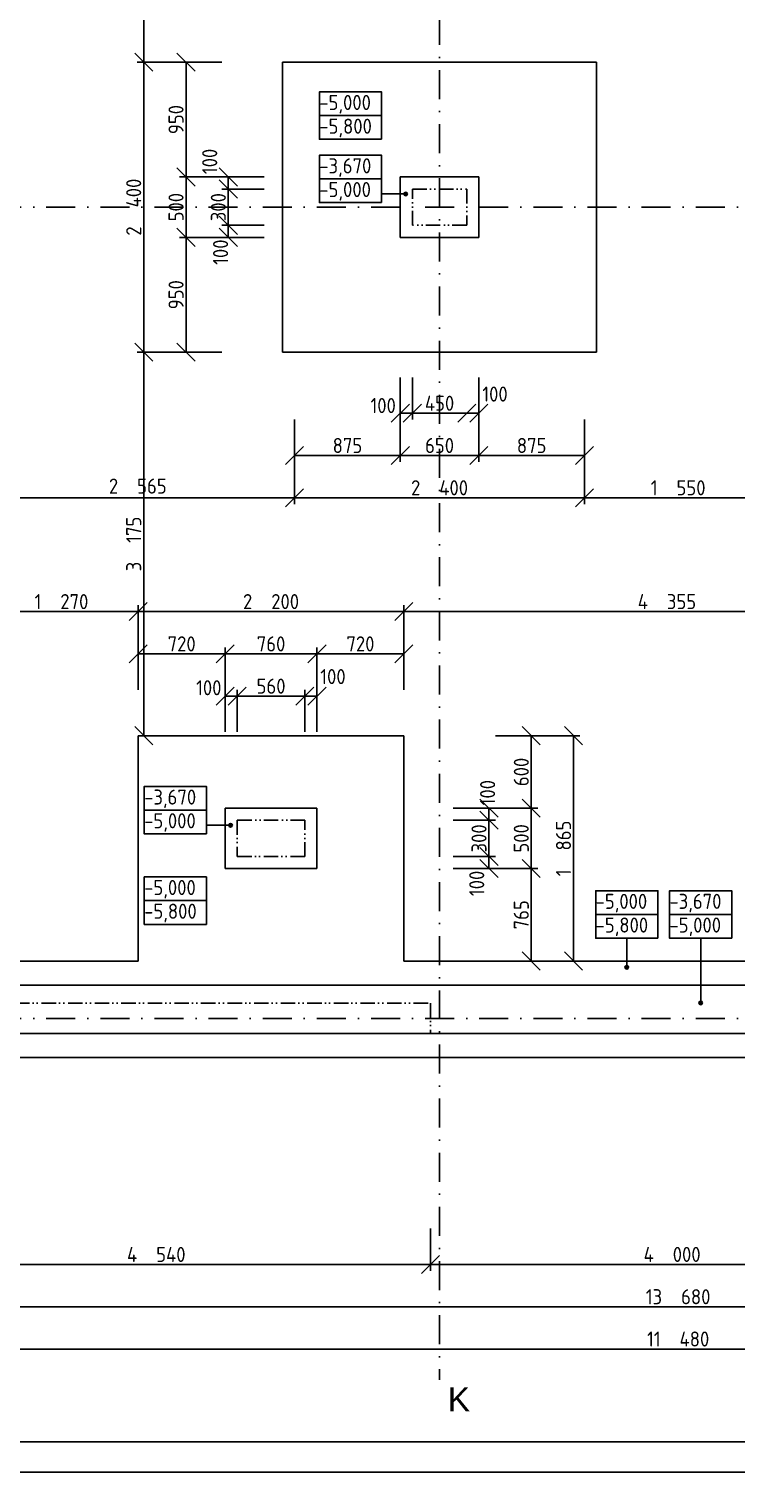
# Model space of a CAD drawing. Extents: x 4511820 to 5180432, y -1526536 to -944957.
# Drawn here: x 5028706 to 5034561, y -1502899 to -1490952 of the extents above; entities that cross this region are included whole.
import ezdxf

# ---------------------------------------------------------------- set-up
doc = ezdxf.new("R2010")
doc.units = 0
doc.header["$MEASUREMENT"] = 0
doc.linetypes.add('ACAD_ISO12W100', pattern=[22, 12, -3, 0.5, -3, 0.5, -3])
doc.linetypes.add('BODKOCIARKOVANA_3', pattern=[5.6, 3, -1.3, 0, -1.3])
doc.layers.get('0').update_dxf_attribs({"linetype": 'CONTINUOUS'})
doc.layers.get('Defpoints').update_dxf_attribs({"color": 61, "linetype": 'CONTINUOUS'})
for name, color, linetype in [('KÓTY', 4, 'CONTINUOUS'), ('MÚRY', 1, 'CONTINUOUS'), ('osi', 253, 'CONTINUOUS'), ('TENKÁ', 7, 'CONTINUOUS')]:
    doc.layers.add(name, color=color, linetype=linetype)
doc.styles.add('styl1', font='arial.ttf')
doc.styles.add('STYLE1', font='isocp.shx')
doc.dimstyles.new('STANDARD-50', dxfattribs={"dimtxt": 125, "dimasz": 150, "dimexe": 10, "dimexo": 200, "dimgap": 20, "dimtad": 1, "dimdsep": 46, "dimlunit": 6, "dimtxsty": 'STYLE1', "dimblk1": 'OBLIQUE', "dimblk2": 'OBLIQUE', "dimsah": 1, "dimcen": 2.5, "dimse1": 1, "dimse2": 1, "dimadec": 0, "dimazin": 0, "dimtfac": 1, "dimtmove": 1, "dimatfit": 3, "dimldrblk": 'OBLIQUE', "dimfxl": 1, "dimtolj": 1, "dimtzin": 0, "dimarcsym": 0})

# ---------------------------------------------------------------- blocks, each defined once
blk = doc.blocks.new('_OBLIQUE')
at = {"color": 0, "linetype": 'ByBlock'}
blk.add_line((-0.5, -0.5), (0.5, 0.5), dxfattribs=at)
blk = doc.blocks.new('*D43177')
at = {"layer": 'Defpoints', "color": 0}
for p in [(5031881, -1492519), (5032331, -1492519), (5032331, -1494133.5)]:
    blk.add_point(p, dxfattribs=at)
at = {"layer": 'KÓTY', "color": 0, "lineweight": -2}
blk.add_line((5031881, -1494133.5), (5032331, -1494133.5), dxfattribs=at)
at = {"layer": 'KÓTY', "color": 0, "linetype": 'ByBlock', "lineweight": -2, "xscale": 150, "yscale": 150, "zscale": 150, "rotation": 180}
blk.add_blockref('_OBLIQUE', (5031881, -1494133.5), dxfattribs=at)
at = {"layer": 'KÓTY', "color": 0, "linetype": 'ByBlock', "lineweight": -2, "xscale": 150, "yscale": 150, "zscale": 150}
blk.add_blockref('_OBLIQUE', (5032331, -1494133.5), dxfattribs=at)
at = {"layer": 'KÓTY', "color": 0, "insert": (5032106, -1494051), "char_height": 125, "attachment_point": 5, "style": 'STYLE1'}
blk.add_mtext('\\A1;450', dxfattribs=at)
blk = doc.blocks.new('*D43178')
at = {"layer": 'Defpoints', "color": 0}
for p in [(5031781, -1492619), (5032431, -1492619), (5032431, -1494483.5)]:
    blk.add_point(p, dxfattribs=at)
at = {"layer": 'KÓTY', "color": 0, "lineweight": -2}
blk.add_line((5031781, -1494483.5), (5032431, -1494483.5), dxfattribs=at)
at = {"layer": 'KÓTY', "color": 0, "linetype": 'ByBlock', "lineweight": -2, "xscale": 150, "yscale": 150, "zscale": 150, "rotation": 180}
blk.add_blockref('_OBLIQUE', (5031781, -1494483.5), dxfattribs=at)
at = {"layer": 'KÓTY', "color": 0, "linetype": 'ByBlock', "lineweight": -2, "xscale": 150, "yscale": 150, "zscale": 150}
blk.add_blockref('_OBLIQUE', (5032431, -1494483.5), dxfattribs=at)
at = {"layer": 'KÓTY', "color": 0, "insert": (5032106, -1494401), "char_height": 125, "attachment_point": 5, "style": 'STYLE1'}
blk.add_mtext('\\A1;650', dxfattribs=at)
blk = doc.blocks.new('*D43179')
at = {"layer": 'Defpoints', "color": 0}
for p in [(5032331, -1492519), (5032431, -1492519), (5032431, -1494133.5)]:
    blk.add_point(p, dxfattribs=at)
at = {"layer": 'KÓTY', "color": 0, "lineweight": -2}
blk.add_line((5032331, -1494133.5), (5032431, -1494133.5), dxfattribs=at)
at = {"layer": 'KÓTY', "color": 0, "linetype": 'ByBlock', "lineweight": -2, "xscale": 150, "yscale": 150, "zscale": 150, "rotation": 180}
blk.add_blockref('_OBLIQUE', (5032331, -1494133.5), dxfattribs=at)
at = {"layer": 'KÓTY', "color": 0, "linetype": 'ByBlock', "lineweight": -2, "xscale": 150, "yscale": 150, "zscale": 150}
blk.add_blockref('_OBLIQUE', (5032431, -1494133.5), dxfattribs=at)
at = {"layer": 'KÓTY', "color": 0, "insert": (5032565, -1493975.5), "char_height": 125, "attachment_point": 5, "style": 'STYLE1'}
blk.add_mtext('\\A1;100', dxfattribs=at)
blk = doc.blocks.new('*D43180')
at = {"layer": 'Defpoints', "color": 0}
for p in [(5031781, -1492519), (5031881, -1492519), (5031781, -1494133.5)]:
    blk.add_point(p, dxfattribs=at)
at = {"layer": 'KÓTY', "color": 0, "lineweight": -2}
blk.add_line((5031881, -1494133.5), (5031781, -1494133.5), dxfattribs=at)
at = {"layer": 'KÓTY', "color": 0, "linetype": 'ByBlock', "lineweight": -2, "xscale": 150, "yscale": 150, "zscale": 150, "rotation": 180}
blk.add_blockref('_OBLIQUE', (5031781, -1494133.5), dxfattribs=at)
at = {"layer": 'KÓTY', "color": 0, "linetype": 'ByBlock', "lineweight": -2, "xscale": 150, "yscale": 150, "zscale": 150}
blk.add_blockref('_OBLIQUE', (5031881, -1494133.5), dxfattribs=at)
at = {"layer": 'KÓTY', "color": 0, "insert": (5031639, -1494070.5), "char_height": 125, "attachment_point": 5, "style": 'STYLE1'}
blk.add_mtext('\\A1;100', dxfattribs=at)
blk = doc.blocks.new('*D43181')
at = {"layer": 'Defpoints', "color": 0}
for p in [(5034856, -1493362), (5033306, -1493469), (5034856, -1494834)]:
    blk.add_point(p, dxfattribs=at)
at = {"layer": 'KÓTY', "color": 0, "lineweight": -2}
blk.add_line((5033306, -1494834), (5034856, -1494834), dxfattribs=at)
at = {"layer": 'KÓTY', "color": 0, "linetype": 'ByBlock', "lineweight": -2, "xscale": 150, "yscale": 150, "zscale": 150, "rotation": 180}
blk.add_blockref('_OBLIQUE', (5033306, -1494834), dxfattribs=at)
at = {"layer": 'KÓTY', "color": 0, "linetype": 'ByBlock', "lineweight": -2, "xscale": 150, "yscale": 150, "zscale": 150}
blk.add_blockref('_OBLIQUE', (5034856, -1494834), dxfattribs=at)
at = {"layer": 'KÓTY', "color": 0, "insert": (5034081, -1494751), "char_height": 125, "attachment_point": 5, "style": 'STYLE1'}
blk.add_mtext('\\A1;1ﾠ550', dxfattribs=at)
blk = doc.blocks.new('*D43183')
at = {"layer": 'Defpoints', "color": 0}
for p in [(5028341, -1493469), (5030906, -1493469), (5028341, -1494834)]:
    blk.add_point(p, dxfattribs=at)
at = {"layer": 'KÓTY', "color": 0, "lineweight": -2}
blk.add_line((5030906, -1494834), (5028341, -1494834), dxfattribs=at)
at = {"layer": 'KÓTY', "color": 0, "linetype": 'ByBlock', "lineweight": -2, "xscale": 150, "yscale": 150, "zscale": 150, "rotation": 180}
blk.add_blockref('_OBLIQUE', (5028341, -1494834), dxfattribs=at)
at = {"layer": 'KÓTY', "color": 0, "linetype": 'ByBlock', "lineweight": -2, "xscale": 150, "yscale": 150, "zscale": 150}
blk.add_blockref('_OBLIQUE', (5030906, -1494834), dxfattribs=at)
at = {"layer": 'KÓTY', "color": 0, "insert": (5029608, -1494737), "char_height": 125, "attachment_point": 5, "style": 'STYLE1'}
blk.add_mtext('\\A1;2ﾠ565', dxfattribs=at)
blk = doc.blocks.new('*D43184')
at = {"layer": 'Defpoints', "color": 0}
for p in [(5030906, -1493469), (5033306, -1493469), (5033306, -1494834)]:
    blk.add_point(p, dxfattribs=at)
at = {"layer": 'KÓTY', "color": 0, "lineweight": -2}
blk.add_line((5030906, -1494834), (5033306, -1494834), dxfattribs=at)
at = {"layer": 'KÓTY', "color": 0, "linetype": 'ByBlock', "lineweight": -2, "xscale": 150, "yscale": 150, "zscale": 150, "rotation": 180}
blk.add_blockref('_OBLIQUE', (5030906, -1494834), dxfattribs=at)
at = {"layer": 'KÓTY', "color": 0, "linetype": 'ByBlock', "lineweight": -2, "xscale": 150, "yscale": 150, "zscale": 150}
blk.add_blockref('_OBLIQUE', (5033306, -1494834), dxfattribs=at)
at = {"layer": 'KÓTY', "color": 0, "insert": (5032106, -1494751), "char_height": 125, "attachment_point": 5, "style": 'STYLE1'}
blk.add_mtext('\\A1;2ﾠ400', dxfattribs=at)
blk = doc.blocks.new('*D43185')
at = {"layer": 'Defpoints', "color": 0}
for p in [(5030906, -1492519), (5031781, -1492519), (5030906, -1494483.5)]:
    blk.add_point(p, dxfattribs=at)
at = {"layer": 'KÓTY', "color": 0, "lineweight": -2}
blk.add_line((5031781, -1494483.5), (5030906, -1494483.5), dxfattribs=at)
at = {"layer": 'KÓTY', "color": 0, "linetype": 'ByBlock', "lineweight": -2, "xscale": 150, "yscale": 150, "zscale": 150, "rotation": 180}
blk.add_blockref('_OBLIQUE', (5030906, -1494483.5), dxfattribs=at)
at = {"layer": 'KÓTY', "color": 0, "linetype": 'ByBlock', "lineweight": -2, "xscale": 150, "yscale": 150, "zscale": 150}
blk.add_blockref('_OBLIQUE', (5031781, -1494483.5), dxfattribs=at)
at = {"layer": 'KÓTY', "color": 0, "insert": (5031343.5, -1494401), "char_height": 125, "attachment_point": 5, "style": 'STYLE1'}
blk.add_mtext('\\A1;875', dxfattribs=at)
blk = doc.blocks.new('*D43186')
at = {"layer": 'Defpoints', "color": 0}
for p in [(5032431, -1492519), (5033306, -1492519), (5033306, -1494483.5)]:
    blk.add_point(p, dxfattribs=at)
at = {"layer": 'KÓTY', "color": 0, "lineweight": -2}
blk.add_line((5032431, -1494483.5), (5033306, -1494483.5), dxfattribs=at)
at = {"layer": 'KÓTY', "color": 0, "linetype": 'ByBlock', "lineweight": -2, "xscale": 150, "yscale": 150, "zscale": 150, "rotation": 180}
blk.add_blockref('_OBLIQUE', (5032431, -1494483.5), dxfattribs=at)
at = {"layer": 'KÓTY', "color": 0, "linetype": 'ByBlock', "lineweight": -2, "xscale": 150, "yscale": 150, "zscale": 150}
blk.add_blockref('_OBLIQUE', (5033306, -1494483.5), dxfattribs=at)
at = {"layer": 'KÓTY', "color": 0, "insert": (5032868.5, -1494401), "char_height": 125, "attachment_point": 5, "style": 'STYLE1'}
blk.add_mtext('\\A1;875', dxfattribs=at)
blk = doc.blocks.new('*D43194')
at = {"layer": 'Defpoints', "color": 0}
for p in [(5031811, -1495775.5), (5029611, -1496803), (5031811, -1496803)]:
    blk.add_point(p, dxfattribs=at)
at = {"layer": 'KÓTY', "color": 0, "lineweight": -2}
blk.add_line((5029611, -1495775.5), (5031811, -1495775.5), dxfattribs=at)
at = {"layer": 'KÓTY', "color": 0, "linetype": 'ByBlock', "lineweight": -2, "xscale": 150, "yscale": 150, "zscale": 150, "rotation": 180}
blk.add_blockref('_OBLIQUE', (5029611, -1495775.5), dxfattribs=at)
at = {"layer": 'KÓTY', "color": 0, "linetype": 'ByBlock', "lineweight": -2, "xscale": 150, "yscale": 150, "zscale": 150}
blk.add_blockref('_OBLIQUE', (5031811, -1495775.5), dxfattribs=at)
at = {"layer": 'KÓTY', "color": 0, "insert": (5030711, -1495692.957367), "char_height": 125, "attachment_point": 5, "style": 'STYLE1'}
blk.add_mtext('\\A1;2ﾠ200', dxfattribs=at)
blk = doc.blocks.new('*D43195')
at = {"layer": 'Defpoints', "color": 0}
for p in [(5029611, -1496125.5), (5029611, -1497403), (5030331, -1497403)]:
    blk.add_point(p, dxfattribs=at)
at = {"layer": 'KÓTY', "color": 0, "lineweight": -2}
blk.add_line((5030331, -1496125.5), (5029611, -1496125.5), dxfattribs=at)
at = {"layer": 'KÓTY', "color": 0, "linetype": 'ByBlock', "lineweight": -2, "xscale": 150, "yscale": 150, "zscale": 150, "rotation": 180}
blk.add_blockref('_OBLIQUE', (5029611, -1496125.5), dxfattribs=at)
at = {"layer": 'KÓTY', "color": 0, "linetype": 'ByBlock', "lineweight": -2, "xscale": 150, "yscale": 150, "zscale": 150}
blk.add_blockref('_OBLIQUE', (5030331, -1496125.5), dxfattribs=at)
at = {"layer": 'KÓTY', "color": 0, "insert": (5029971, -1496043), "char_height": 125, "attachment_point": 5, "style": 'STYLE1'}
blk.add_mtext('\\A1;720', dxfattribs=at)
blk = doc.blocks.new('*D43196')
at = {"layer": 'Defpoints', "color": 0}
for p in [(5031091, -1496125.5), (5030331, -1497403), (5031091, -1497403)]:
    blk.add_point(p, dxfattribs=at)
at = {"layer": 'KÓTY', "color": 0, "lineweight": -2}
blk.add_line((5030331, -1496125.5), (5031091, -1496125.5), dxfattribs=at)
at = {"layer": 'KÓTY', "color": 0, "linetype": 'ByBlock', "lineweight": -2, "xscale": 150, "yscale": 150, "zscale": 150, "rotation": 180}
blk.add_blockref('_OBLIQUE', (5030331, -1496125.5), dxfattribs=at)
at = {"layer": 'KÓTY', "color": 0, "linetype": 'ByBlock', "lineweight": -2, "xscale": 150, "yscale": 150, "zscale": 150}
blk.add_blockref('_OBLIQUE', (5031091, -1496125.5), dxfattribs=at)
at = {"layer": 'KÓTY', "color": 0, "insert": (5030711, -1496043), "char_height": 125, "attachment_point": 5, "style": 'STYLE1'}
blk.add_mtext('\\A1;760', dxfattribs=at)
blk = doc.blocks.new('*D43197')
at = {"layer": 'Defpoints', "color": 0}
for p in [(5031811, -1496125.5), (5031091, -1497403), (5031811, -1497403)]:
    blk.add_point(p, dxfattribs=at)
at = {"layer": 'KÓTY', "color": 0, "lineweight": -2}
blk.add_line((5031091, -1496125.5), (5031811, -1496125.5), dxfattribs=at)
at = {"layer": 'KÓTY', "color": 0, "linetype": 'ByBlock', "lineweight": -2, "xscale": 150, "yscale": 150, "zscale": 150, "rotation": 180}
blk.add_blockref('_OBLIQUE', (5031091, -1496125.5), dxfattribs=at)
at = {"layer": 'KÓTY', "color": 0, "linetype": 'ByBlock', "lineweight": -2, "xscale": 150, "yscale": 150, "zscale": 150}
blk.add_blockref('_OBLIQUE', (5031811, -1496125.5), dxfattribs=at)
at = {"layer": 'KÓTY', "color": 0, "insert": (5031451, -1496043), "char_height": 125, "attachment_point": 5, "style": 'STYLE1'}
blk.add_mtext('\\A1;720', dxfattribs=at)
blk = doc.blocks.new('*D43198')
at = {"layer": 'Defpoints', "color": 0}
for p in [(5030991, -1496475.5), (5030431, -1497503), (5030991, -1497503)]:
    blk.add_point(p, dxfattribs=at)
at = {"layer": 'KÓTY', "color": 0, "lineweight": -2}
blk.add_line((5030431, -1496475.5), (5030991, -1496475.5), dxfattribs=at)
at = {"layer": 'KÓTY', "color": 0, "linetype": 'ByBlock', "lineweight": -2, "xscale": 150, "yscale": 150, "zscale": 150, "rotation": 180}
blk.add_blockref('_OBLIQUE', (5030431, -1496475.5), dxfattribs=at)
at = {"layer": 'KÓTY', "color": 0, "linetype": 'ByBlock', "lineweight": -2, "xscale": 150, "yscale": 150, "zscale": 150}
blk.add_blockref('_OBLIQUE', (5030991, -1496475.5), dxfattribs=at)
at = {"layer": 'KÓTY', "color": 0, "insert": (5030711, -1496393), "char_height": 125, "attachment_point": 5, "style": 'STYLE1'}
blk.add_mtext('\\A1;560', dxfattribs=at)
blk = doc.blocks.new('*D43199')
at = {"layer": 'Defpoints', "color": 0}
for p in [(5036166, -1495775.5), (5031811, -1496803), (5036166, -1496803)]:
    blk.add_point(p, dxfattribs=at)
at = {"layer": 'KÓTY', "color": 0, "lineweight": -2}
blk.add_line((5031811, -1495775.5), (5036166, -1495775.5), dxfattribs=at)
at = {"layer": 'KÓTY', "color": 0, "linetype": 'ByBlock', "lineweight": -2, "xscale": 150, "yscale": 150, "zscale": 150, "rotation": 180}
blk.add_blockref('_OBLIQUE', (5031811, -1495775.5), dxfattribs=at)
at = {"layer": 'KÓTY', "color": 0, "linetype": 'ByBlock', "lineweight": -2, "xscale": 150, "yscale": 150, "zscale": 150}
blk.add_blockref('_OBLIQUE', (5036166, -1495775.5), dxfattribs=at)
at = {"layer": 'KÓTY', "color": 0, "insert": (5033988.5, -1495692.957367), "char_height": 125, "attachment_point": 5, "style": 'STYLE1'}
blk.add_mtext('\\A1;4ﾠ355', dxfattribs=at)
blk = doc.blocks.new('*D43201')
at = {"layer": 'Defpoints', "color": 0}
for p in [(5028341, -1495775), (5028341, -1496803), (5029611, -1496803)]:
    blk.add_point(p, dxfattribs=at)
at = {"layer": 'KÓTY', "color": 0, "lineweight": -2}
blk.add_line((5029611, -1495775), (5028341, -1495775), dxfattribs=at)
at = {"layer": 'KÓTY', "color": 0, "linetype": 'ByBlock', "lineweight": -2, "xscale": 150, "yscale": 150, "zscale": 150, "rotation": 180}
blk.add_blockref('_OBLIQUE', (5028341, -1495775), dxfattribs=at)
at = {"layer": 'KÓTY', "color": 0, "linetype": 'ByBlock', "lineweight": -2, "xscale": 150, "yscale": 150, "zscale": 150}
blk.add_blockref('_OBLIQUE', (5029611, -1495775), dxfattribs=at)
at = {"layer": 'KÓTY', "color": 0, "insert": (5028976, -1495693), "char_height": 125, "attachment_point": 5, "style": 'STYLE1'}
blk.add_mtext('\\A1;1ﾠ270', dxfattribs=at)
blk = doc.blocks.new('*D43202')
at = {"layer": 'Defpoints', "color": 0}
for p in [(5031091, -1496475.5), (5030991, -1497503), (5031091, -1497503)]:
    blk.add_point(p, dxfattribs=at)
at = {"layer": 'KÓTY', "color": 0, "lineweight": -2}
blk.add_line((5030991, -1496475.5), (5031091, -1496475.5), dxfattribs=at)
at = {"layer": 'KÓTY', "color": 0, "linetype": 'ByBlock', "lineweight": -2, "xscale": 150, "yscale": 150, "zscale": 150, "rotation": 180}
blk.add_blockref('_OBLIQUE', (5030991, -1496475.5), dxfattribs=at)
at = {"layer": 'KÓTY', "color": 0, "linetype": 'ByBlock', "lineweight": -2, "xscale": 150, "yscale": 150, "zscale": 150}
blk.add_blockref('_OBLIQUE', (5031091, -1496475.5), dxfattribs=at)
at = {"layer": 'KÓTY', "color": 0, "insert": (5031223.5, -1496313.5), "char_height": 125, "attachment_point": 5, "style": 'STYLE1'}
blk.add_mtext('\\A1;100', dxfattribs=at)
blk = doc.blocks.new('*D43203')
at = {"layer": 'Defpoints', "color": 0}
for p in [(5030331, -1496475.5), (5030331, -1497803), (5030431, -1497803)]:
    blk.add_point(p, dxfattribs=at)
at = {"layer": 'KÓTY', "color": 0, "lineweight": -2}
blk.add_line((5030431, -1496475.5), (5030331, -1496475.5), dxfattribs=at)
at = {"layer": 'KÓTY', "color": 0, "linetype": 'ByBlock', "lineweight": -2, "xscale": 150, "yscale": 150, "zscale": 150, "rotation": 180}
blk.add_blockref('_OBLIQUE', (5030331, -1496475.5), dxfattribs=at)
at = {"layer": 'KÓTY', "color": 0, "linetype": 'ByBlock', "lineweight": -2, "xscale": 150, "yscale": 150, "zscale": 150}
blk.add_blockref('_OBLIQUE', (5030431, -1496475.5), dxfattribs=at)
at = {"layer": 'KÓTY', "color": 0, "insert": (5030195.5, -1496406), "char_height": 125, "attachment_point": 5, "style": 'STYLE1'}
blk.add_mtext('\\A1;100', dxfattribs=at)
blk = doc.blocks.new('*D43439')
at = {"layer": 'Defpoints', "color": 0}
for p in [(5030906, -1486918), (5029657, -1491228), (5030806, -1491228)]:
    blk.add_point(p, dxfattribs=at)
at = {"layer": 'KÓTY', "color": 0, "lineweight": -2}
blk.add_line((5029657, -1486918), (5029657, -1491228), dxfattribs=at)
at = {"layer": 'KÓTY', "color": 0, "linetype": 'ByBlock', "lineweight": -2, "xscale": 150, "yscale": 150, "zscale": 150}
for p, rotation in [((5029657, -1486918), 90), ((5029657, -1491228), 270)]:
    blk.add_blockref('_OBLIQUE', p, dxfattribs=dict(at, rotation=rotation))
at = {"layer": 'KÓTY', "color": 0, "insert": (5029574, -1489073), "char_height": 125, "attachment_point": 5, "rotation": 90, "style": 'STYLE1'}
blk.add_mtext('\\A1;4ﾠ310', dxfattribs=at)
blk = doc.blocks.new('*D43440')
at = {"layer": 'Defpoints', "color": 0}
for p in [(5030806, -1491228), (5029657, -1493628), (5030806, -1493628)]:
    blk.add_point(p, dxfattribs=at)
at = {"layer": 'KÓTY', "color": 0, "lineweight": -2}
blk.add_line((5029657, -1491228), (5029657, -1493628), dxfattribs=at)
at = {"layer": 'KÓTY', "color": 0, "linetype": 'ByBlock', "lineweight": -2, "xscale": 150, "yscale": 150, "zscale": 150}
for p, rotation in [((5029657, -1491228), 90), ((5029657, -1493628), 270)]:
    blk.add_blockref('_OBLIQUE', p, dxfattribs=dict(at, rotation=rotation))
at = {"layer": 'KÓTY', "color": 0, "insert": (5029574, -1492428), "char_height": 125, "attachment_point": 5, "rotation": 90, "style": 'STYLE1'}
blk.add_mtext('\\A1;2ﾠ400', dxfattribs=at)
blk = doc.blocks.new('*D43441')
at = {"layer": 'Defpoints', "color": 0}
for p in [(5030806, -1493628), (5029611, -1496803), (5029657, -1496803)]:
    blk.add_point(p, dxfattribs=at)
at = {"layer": 'KÓTY', "color": 0, "lineweight": -2}
blk.add_line((5029657, -1493628), (5029657, -1496803), dxfattribs=at)
at = {"layer": 'KÓTY', "color": 0, "linetype": 'ByBlock', "lineweight": -2, "xscale": 150, "yscale": 150, "zscale": 150}
for p, rotation in [((5029657, -1493628), 90), ((5029657, -1496803), 270)]:
    blk.add_blockref('_OBLIQUE', p, dxfattribs=dict(at, rotation=rotation))
at = {"layer": 'KÓTY', "color": 0, "insert": (5029574, -1495216), "char_height": 125, "attachment_point": 5, "rotation": 90, "style": 'STYLE1'}
blk.add_mtext('\\A1;3ﾠ175', dxfattribs=at)
blk = doc.blocks.new('*D43449')
at = {"layer": 'Defpoints', "color": 0}
for p in [(5031781, -1492178), (5030007, -1492678), (5031781, -1492678)]:
    blk.add_point(p, dxfattribs=at)
at = {"layer": 'KÓTY', "color": 0, "lineweight": -2}
blk.add_line((5030007, -1492178), (5030007, -1492678), dxfattribs=at)
at = {"layer": 'KÓTY', "color": 0, "linetype": 'ByBlock', "lineweight": -2, "xscale": 150, "yscale": 150, "zscale": 150}
for p, rotation in [((5030007, -1492178), 90), ((5030007, -1492678), 270)]:
    blk.add_blockref('_OBLIQUE', p, dxfattribs=dict(at, rotation=rotation))
at = {"layer": 'KÓTY', "color": 0, "insert": (5029924.5, -1492428), "char_height": 125, "attachment_point": 5, "rotation": 90, "style": 'STYLE1'}
blk.add_mtext('\\A1;500', dxfattribs=at)
blk = doc.blocks.new('*D43451')
at = {"layer": 'Defpoints', "color": 0}
for p in [(5032331, -1492278), (5030357, -1492578), (5032331, -1492578)]:
    blk.add_point(p, dxfattribs=at)
at = {"layer": 'KÓTY', "color": 0, "lineweight": -2}
blk.add_line((5030357, -1492278), (5030357, -1492578), dxfattribs=at)
at = {"layer": 'KÓTY', "color": 0, "linetype": 'ByBlock', "lineweight": -2, "xscale": 150, "yscale": 150, "zscale": 150}
for p, rotation in [((5030357, -1492278), 90), ((5030357, -1492578), 270)]:
    blk.add_blockref('_OBLIQUE', p, dxfattribs=dict(at, rotation=rotation))
at = {"layer": 'KÓTY', "color": 0, "insert": (5030274.5, -1492428), "char_height": 125, "attachment_point": 5, "rotation": 90, "style": 'STYLE1'}
blk.add_mtext('\\A1;300', dxfattribs=at)
blk = doc.blocks.new('*D43452')
at = {"layer": 'Defpoints', "color": 0}
for p in [(5030357, -1492178), (5031881, -1492178), (5031881, -1492278)]:
    blk.add_point(p, dxfattribs=at)
at = {"layer": 'KÓTY', "color": 0, "lineweight": -2}
blk.add_line((5030357, -1492278), (5030357, -1492178), dxfattribs=at)
at = {"layer": 'KÓTY', "color": 0, "linetype": 'ByBlock', "lineweight": -2, "xscale": 150, "yscale": 150, "zscale": 150}
for p, rotation in [((5030357, -1492178), 90), ((5030357, -1492278), 270)]:
    blk.add_blockref('_OBLIQUE', p, dxfattribs=dict(at, rotation=rotation))
at = {"layer": 'KÓTY', "color": 0, "insert": (5030203.5, -1492049.5), "char_height": 125, "attachment_point": 5, "rotation": 90, "style": 'STYLE1'}
blk.add_mtext('\\A1;100', dxfattribs=at)
blk = doc.blocks.new('*D43453')
at = {"layer": 'Defpoints', "color": 0}
for p in [(5031881, -1492578), (5030357, -1492678), (5031881, -1492678)]:
    blk.add_point(p, dxfattribs=at)
at = {"layer": 'KÓTY', "color": 0, "lineweight": -2}
blk.add_line((5030357, -1492578), (5030357, -1492678), dxfattribs=at)
at = {"layer": 'KÓTY', "color": 0, "linetype": 'ByBlock', "lineweight": -2, "xscale": 150, "yscale": 150, "zscale": 150}
for p, rotation in [((5030357, -1492578), 90), ((5030357, -1492678), 270)]:
    blk.add_blockref('_OBLIQUE', p, dxfattribs=dict(at, rotation=rotation))
at = {"layer": 'KÓTY', "color": 0, "insert": (5030293, -1492800.5), "char_height": 125, "attachment_point": 5, "rotation": 90, "style": 'STYLE1'}
blk.add_mtext('\\A1;100', dxfattribs=at)
blk = doc.blocks.new('*D43454')
at = {"layer": 'Defpoints', "color": 0}
for p in [(5030007, -1491228), (5031781, -1491228), (5031781, -1492178)]:
    blk.add_point(p, dxfattribs=at)
at = {"layer": 'KÓTY', "color": 0, "lineweight": -2}
blk.add_line((5030007, -1492178), (5030007, -1491228), dxfattribs=at)
at = {"layer": 'KÓTY', "color": 0, "linetype": 'ByBlock', "lineweight": -2, "xscale": 150, "yscale": 150, "zscale": 150}
for p, rotation in [((5030007, -1491228), 90), ((5030007, -1492178), 270)]:
    blk.add_blockref('_OBLIQUE', p, dxfattribs=dict(at, rotation=rotation))
at = {"layer": 'KÓTY', "color": 0, "insert": (5029924.5, -1491703), "char_height": 125, "attachment_point": 5, "rotation": 90, "style": 'STYLE1'}
blk.add_mtext('\\A1;950', dxfattribs=at)
blk = doc.blocks.new('*D43455')
at = {"layer": 'Defpoints', "color": 0}
for p in [(5031837, -1492678), (5030007, -1493628), (5031837, -1493628)]:
    blk.add_point(p, dxfattribs=at)
at = {"layer": 'KÓTY', "color": 0, "lineweight": -2}
blk.add_line((5030007, -1492678), (5030007, -1493628), dxfattribs=at)
at = {"layer": 'KÓTY', "color": 0, "linetype": 'ByBlock', "lineweight": -2, "xscale": 150, "yscale": 150, "zscale": 150}
for p, rotation in [((5030007, -1492678), 90), ((5030007, -1493628), 270)]:
    blk.add_blockref('_OBLIQUE', p, dxfattribs=dict(at, rotation=rotation))
at = {"layer": 'KÓTY', "color": 0, "insert": (5029924.5, -1493153), "char_height": 125, "attachment_point": 5, "rotation": 90, "style": 'STYLE1'}
blk.add_mtext('\\A1;950', dxfattribs=at)
blk = doc.blocks.new('*D43472')
at = {"layer": 'Defpoints', "color": 0}
for p in [(5031091, -1497403), (5031091, -1497903), (5032865, -1497903)]:
    blk.add_point(p, dxfattribs=at)
at = {"layer": 'KÓTY', "color": 0, "lineweight": -2}
blk.add_line((5032865, -1497403), (5032865, -1497903), dxfattribs=at)
at = {"layer": 'KÓTY', "color": 0, "linetype": 'ByBlock', "lineweight": -2, "xscale": 150, "yscale": 150, "zscale": 150}
for p, rotation in [((5032865, -1497403), 90), ((5032865, -1497903), 270)]:
    blk.add_blockref('_OBLIQUE', p, dxfattribs=dict(at, rotation=rotation))
at = {"layer": 'KÓTY', "color": 0, "insert": (5032782.5, -1497653), "char_height": 125, "attachment_point": 5, "rotation": 90, "style": 'STYLE1'}
blk.add_mtext('\\A1;500', dxfattribs=at)
blk = doc.blocks.new('*D43473')
at = {"layer": 'Defpoints', "color": 0}
for p in [(5030541, -1497503), (5030541, -1497803), (5032515, -1497803)]:
    blk.add_point(p, dxfattribs=at)
at = {"layer": 'KÓTY', "color": 0, "lineweight": -2}
blk.add_line((5032515, -1497503), (5032515, -1497803), dxfattribs=at)
at = {"layer": 'KÓTY', "color": 0, "linetype": 'ByBlock', "lineweight": -2, "xscale": 150, "yscale": 150, "zscale": 150}
for p, rotation in [((5032515, -1497503), 90), ((5032515, -1497803), 270)]:
    blk.add_blockref('_OBLIQUE', p, dxfattribs=dict(at, rotation=rotation))
at = {"layer": 'KÓTY', "color": 0, "insert": (5032432.5, -1497653), "char_height": 125, "attachment_point": 5, "rotation": 90, "style": 'STYLE1'}
blk.add_mtext('\\A1;300', dxfattribs=at)
blk = doc.blocks.new('*D43474')
at = {"layer": 'Defpoints', "color": 0}
for p in [(5030991, -1497403), (5032515, -1497403), (5030991, -1497503)]:
    blk.add_point(p, dxfattribs=at)
at = {"layer": 'KÓTY', "color": 0, "lineweight": -2}
blk.add_line((5032515, -1497503), (5032515, -1497403), dxfattribs=at)
at = {"layer": 'KÓTY', "color": 0, "linetype": 'ByBlock', "lineweight": -2, "xscale": 150, "yscale": 150, "zscale": 150}
for p, rotation in [((5032515, -1497403), 90), ((5032515, -1497503), 270)]:
    blk.add_blockref('_OBLIQUE', p, dxfattribs=dict(at, rotation=rotation))
at = {"layer": 'KÓTY', "color": 0, "insert": (5032503.5, -1497274.5), "char_height": 125, "attachment_point": 5, "rotation": 90, "style": 'STYLE1'}
blk.add_mtext('\\A1;100', dxfattribs=at)
blk = doc.blocks.new('*D43475')
at = {"layer": 'Defpoints', "color": 0}
for p in [(5030991, -1497803), (5030991, -1497903), (5032515, -1497903)]:
    blk.add_point(p, dxfattribs=at)
at = {"layer": 'KÓTY', "color": 0, "lineweight": -2}
blk.add_line((5032515, -1497803), (5032515, -1497903), dxfattribs=at)
at = {"layer": 'KÓTY', "color": 0, "linetype": 'ByBlock', "lineweight": -2, "xscale": 150, "yscale": 150, "zscale": 150}
for p, rotation in [((5032515, -1497803), 90), ((5032515, -1497903), 270)]:
    blk.add_blockref('_OBLIQUE', p, dxfattribs=dict(at, rotation=rotation))
at = {"layer": 'KÓTY', "color": 0, "insert": (5032414, -1498025.5), "char_height": 125, "attachment_point": 5, "rotation": 90, "style": 'STYLE1'}
blk.add_mtext('\\A1;100', dxfattribs=at)
blk = doc.blocks.new('*D43476')
at = {"layer": 'Defpoints', "color": 0}
for p in [(5031091, -1496803), (5032865, -1496803), (5031091, -1497403)]:
    blk.add_point(p, dxfattribs=at)
at = {"layer": 'KÓTY', "color": 0, "lineweight": -2}
blk.add_line((5032865, -1497403), (5032865, -1496803), dxfattribs=at)
at = {"layer": 'KÓTY', "color": 0, "linetype": 'ByBlock', "lineweight": -2, "xscale": 150, "yscale": 150, "zscale": 150}
for p, rotation in [((5032865, -1496803), 90), ((5032865, -1497403), 270)]:
    blk.add_blockref('_OBLIQUE', p, dxfattribs=dict(at, rotation=rotation))
at = {"layer": 'KÓTY', "color": 0, "insert": (5032782.5, -1497103), "char_height": 125, "attachment_point": 5, "rotation": 90, "style": 'STYLE1'}
blk.add_mtext('\\A1;600', dxfattribs=at)
blk = doc.blocks.new('*D43477')
at = {"layer": 'Defpoints', "color": 0}
for p in [(5031091, -1497903), (5031811, -1498668), (5032865, -1498668)]:
    blk.add_point(p, dxfattribs=at)
at = {"layer": 'KÓTY', "color": 0, "lineweight": -2}
blk.add_line((5032865, -1497903), (5032865, -1498668), dxfattribs=at)
at = {"layer": 'KÓTY', "color": 0, "linetype": 'ByBlock', "lineweight": -2, "xscale": 150, "yscale": 150, "zscale": 150}
for p, rotation in [((5032865, -1497903), 90), ((5032865, -1498668), 270)]:
    blk.add_blockref('_OBLIQUE', p, dxfattribs=dict(at, rotation=rotation))
at = {"layer": 'KÓTY', "color": 0, "insert": (5032782.5, -1498285.5), "char_height": 125, "attachment_point": 5, "rotation": 90, "style": 'STYLE1'}
blk.add_mtext('\\A1;765', dxfattribs=at)
blk = doc.blocks.new('*D43478')
at = {"layer": 'Defpoints', "color": 0}
for p in [(5031811, -1496803), (5031811, -1498668), (5033215, -1498668)]:
    blk.add_point(p, dxfattribs=at)
at = {"layer": 'KÓTY', "color": 0, "lineweight": -2}
blk.add_line((5033215, -1496803), (5033215, -1498668), dxfattribs=at)
at = {"layer": 'KÓTY', "color": 0, "linetype": 'ByBlock', "lineweight": -2, "xscale": 150, "yscale": 150, "zscale": 150}
for p, rotation in [((5033215, -1496803), 90), ((5033215, -1498668), 270)]:
    blk.add_blockref('_OBLIQUE', p, dxfattribs=dict(at, rotation=rotation))
at = {"layer": 'KÓTY', "color": 0, "insert": (5033132, -1497736), "char_height": 125, "attachment_point": 5, "rotation": 90, "style": 'STYLE1'}
blk.add_mtext('\\A1;1ﾠ865', dxfattribs=at)
blk = doc.blocks.new('*D43583')
at = {"layer": 'Defpoints', "color": 0}
for p in [(5028341, -1499968), (5039821, -1499968), (5039821, -1501880)]:
    blk.add_point(p, dxfattribs=at)
at = {"layer": 'KÓTY', "color": 0, "lineweight": -2}
blk.add_line((5028341, -1501880), (5039821, -1501880), dxfattribs=at)
at = {"layer": 'KÓTY', "color": 0, "linetype": 'ByBlock', "lineweight": -2, "xscale": 150, "yscale": 150, "zscale": 150, "rotation": 180}
blk.add_blockref('_OBLIQUE', (5028341, -1501880), dxfattribs=at)
at = {"layer": 'KÓTY', "color": 0, "linetype": 'ByBlock', "lineweight": -2, "xscale": 150, "yscale": 150, "zscale": 150}
blk.add_blockref('_OBLIQUE', (5039821, -1501880), dxfattribs=at)
at = {"layer": 'KÓTY', "color": 0, "insert": (5034081, -1501797), "char_height": 125, "attachment_point": 5, "style": 'STYLE1'}
blk.add_mtext('\\A1;11ﾠ480', dxfattribs=at)
blk = doc.blocks.new('*D43600')
at = {"layer": 'Defpoints', "color": 0}
for p in [(5027491, -1499018), (5032031, -1499268), (5032031, -1501180)]:
    blk.add_point(p, dxfattribs=at)
at = {"layer": 'KÓTY', "color": 0, "lineweight": -2}
blk.add_line((5027491, -1501180), (5032031, -1501180), dxfattribs=at)
at = {"layer": 'KÓTY', "color": 0, "linetype": 'ByBlock', "lineweight": -2, "xscale": 150, "yscale": 150, "zscale": 150, "rotation": 180}
blk.add_blockref('_OBLIQUE', (5027491, -1501180), dxfattribs=at)
at = {"layer": 'KÓTY', "color": 0, "linetype": 'ByBlock', "lineweight": -2, "xscale": 150, "yscale": 150, "zscale": 150}
blk.add_blockref('_OBLIQUE', (5032031, -1501180), dxfattribs=at)
at = {"layer": 'KÓTY', "color": 0, "insert": (5029761, -1501097), "char_height": 125, "attachment_point": 5, "style": 'STYLE1'}
blk.add_mtext('\\A1;4ﾠ540', dxfattribs=at)
blk = doc.blocks.new('*D43601')
at = {"layer": 'Defpoints', "color": 0}
for p in [(5032031, -1499268), (5036031, -1499268), (5036031, -1501180)]:
    blk.add_point(p, dxfattribs=at)
at = {"layer": 'KÓTY', "color": 0, "lineweight": -2}
blk.add_line((5032031, -1501180), (5036031, -1501180), dxfattribs=at)
at = {"layer": 'KÓTY', "color": 0, "linetype": 'ByBlock', "lineweight": -2, "xscale": 150, "yscale": 150, "zscale": 150, "rotation": 180}
blk.add_blockref('_OBLIQUE', (5032031, -1501180), dxfattribs=at)
at = {"layer": 'KÓTY', "color": 0, "linetype": 'ByBlock', "lineweight": -2, "xscale": 150, "yscale": 150, "zscale": 150}
blk.add_blockref('_OBLIQUE', (5036031, -1501180), dxfattribs=at)
at = {"layer": 'KÓTY', "color": 0, "insert": (5034031, -1501097), "char_height": 125, "attachment_point": 5, "style": 'STYLE1'}
blk.add_mtext('\\A1;4ﾠ000', dxfattribs=at)
blk = doc.blocks.new('*D43604')
at = {"layer": 'Defpoints', "color": 0}
for p in [(5027241, -1499268), (5040921, -1499268), (5040921, -1501530)]:
    blk.add_point(p, dxfattribs=at)
at = {"layer": 'KÓTY', "color": 0, "lineweight": -2}
blk.add_line((5027241, -1501530), (5040921, -1501530), dxfattribs=at)
at = {"layer": 'KÓTY', "color": 0, "linetype": 'ByBlock', "lineweight": -2, "xscale": 150, "yscale": 150, "zscale": 150, "rotation": 180}
blk.add_blockref('_OBLIQUE', (5027241, -1501530), dxfattribs=at)
at = {"layer": 'KÓTY', "color": 0, "linetype": 'ByBlock', "lineweight": -2, "xscale": 150, "yscale": 150, "zscale": 150}
blk.add_blockref('_OBLIQUE', (5040921, -1501530), dxfattribs=at)
at = {"layer": 'KÓTY', "color": 0, "insert": (5034081, -1501447), "char_height": 125, "attachment_point": 5, "style": 'STYLE1'}
blk.add_mtext('\\A1;13ﾠ680', dxfattribs=at)

msp = doc.modelspace()

# ---------------------------------------------------------------- hatches: boundary and pattern name
at = {"layer": 'KÓTY', "ltscale": 0.25}
for points in [[(5031810.5, -1492319, 1), (5031840.5, -1492319, 1)], [(5030360.5, -1497544, 1), (5030390.5, -1497544, 1)], [(5033671, -1498720.184, -1), (5033641, -1498720.184, -1)], [(5034282.5, -1499014.934, -1), (5034252.5, -1499014.934, -1)]]:
    msp.add_hatch(color=256, dxfattribs=at).paths.add_polyline_path(points)

# ---------------------------------------------------------------- linework, layer by layer
at = {"layer": 'KÓTY'}
for p, q in [((5029603.597, -1491228), (5029953.597, -1491228)), ((5029953.597, -1491228), (5030303.597, -1491228)), ((5029953.597, -1492178), (5030303.597, -1492178)), ((5030303.597, -1492178), (5030653.597, -1492178)), ((5030303.597, -1492278), (5030653.597, -1492278)), ((5031825.5, -1492319), (5031626.316, -1492319)), ((5030303.597, -1492578), (5030653.597, -1492578)), ((5029953.597, -1492678), (5030303.597, -1492678)), ((5030303.597, -1492678), (5030653.597, -1492678)), ((5029603.597, -1493628), (5029953.597, -1493628)), ((5029953.597, -1493628), (5030303.597, -1493628)), ((5031781, -1494186.903), (5031781, -1493836.903)), ((5031881, -1494186.903), (5031881, -1493836.903)), ((5032431, -1494186.903), (5032431, -1493836.903)), ((5032431, -1494186.903), (5032431, -1493836.903)), ((5030906, -1494536.903), (5030906, -1494186.903)), ((5031781, -1494536.903), (5031781, -1494186.903)), ((5032431, -1494536.903), (5032431, -1494186.903)), ((5033306, -1494536.903), (5033306, -1494186.903)), ((5030906, -1494886.903), (5030906, -1494536.903)), ((5033306, -1494886.903), (5033306, -1494536.903)), ((5029611, -1495722.097), (5029611, -1496072.097)), ((5029611, -1495722.097), (5029611, -1496072.097)), ((5031811, -1495722.097), (5031811, -1496072.097)), ((5031811, -1495722.097), (5031811, -1496072.097)), ((5029611, -1496072.097), (5029611, -1496422.097)), ((5029611, -1496072.097), (5029611, -1496422.097)), ((5030331, -1496072.097), (5030331, -1496422.097)), ((5030331, -1496072.097), (5030331, -1496422.097)), ((5031091, -1496072.097), (5031091, -1496422.097)), ((5031091, -1496072.097), (5031091, -1496422.097)), ((5031811, -1496072.097), (5031811, -1496422.097)), ((5031811, -1496072.097), (5031811, -1496422.097)), ((5030331, -1496422.097), (5030331, -1496772.097)), ((5030331, -1496422.097), (5030331, -1496772.097)), ((5030431, -1496422.097), (5030431, -1496772.097)), ((5030431, -1496422.097), (5030431, -1496772.097)), ((5030991, -1496422.097), (5030991, -1496772.097)), ((5030991, -1496422.097), (5030991, -1496772.097)), ((5031091, -1496422.097), (5031091, -1496772.097)), ((5031091, -1496422.097), (5031091, -1496772.097)), ((5032918.403, -1496803), (5032568.403, -1496803)), ((5033268.403, -1496803), (5032918.403, -1496803)), ((5032568.403, -1497403), (5032218.403, -1497403)), ((5032918.403, -1497403), (5032568.403, -1497403)), ((5030375.5, -1497544), (5030176.316, -1497544)), ((5032568.403, -1497503), (5032218.403, -1497503)), ((5032568.403, -1497803), (5032218.403, -1497803)), ((5032568.403, -1497903), (5032218.403, -1497903)), ((5032918.403, -1497903), (5032568.403, -1497903)), ((5033656, -1498735.184), (5033656, -1498479)), ((5034267.5, -1499029.934), (5034267.5, -1498479)), ((5032031, -1501232.903), (5032031, -1500882.903))]:
    msp.add_line(p, q, dxfattribs=at)
at = {"layer": 'KÓTY', "ltscale": 0.25}
for centre in [(5031825.5, -1492319), (5030375.5, -1497544), (5033656, -1498720.184), (5034267.5, -1499014.934)]:
    msp.add_circle(centre, 15, dxfattribs=at)
at = {"layer": 'MÚRY', "linetype": 'Continuous', "lineweight": 30}
for p, q in [((5030806, -1493628), (5030806, -1491228)), ((5030806, -1491228), (5033406, -1491228)), ((5033406, -1493628), (5033406, -1491228)), ((5030806, -1493628), (5033406, -1493628)), ((5029611, -1496803), (5031811, -1496803)), ((5029611, -1498668), (5029611, -1496803)), ((5031811, -1498668), (5031811, -1496803)), ((5028341, -1498668), (5029611, -1498668)), ((5031811, -1498668), (5036166, -1498668)), ((5028341, -1499468), (5039821, -1499468))]:
    msp.add_line(p, q, dxfattribs=at)
at = {"layer": 'osi', "linetype": 'BODKOCIARKOVANA_3', "ltscale": 80}
for p, q in [((5032106, -1463510.809), (5032106, -1502135.094)), ((5043429.122, -1492428), (4978440.258, -1492428)), ((5043429.122, -1499143), (4978440.258, -1499143))]:
    msp.add_line(p, q, dxfattribs=at)
at = {"layer": 'TENKÁ', "linetype": 'Continuous', "lineweight": 25}
for p, q in [((5032431, -1492178), (5031781, -1492178)), ((5031781, -1492178), (5031781, -1492678)), ((5032431, -1492678), (5032431, -1492178)), ((5031781, -1492678), (5032431, -1492678))]:
    msp.add_line(p, q, dxfattribs=at)
at = {"layer": 'TENKÁ'}
for p, q in [((5030331, -1497903), (5030331, -1497403)), ((5030331, -1497403), (5031091, -1497403)), ((5031091, -1497403), (5031091, -1497903)), ((5031091, -1497903), (5030331, -1497903)), ((5027641, -1498868), (5040521, -1498868)), ((5027241, -1499268), (5040921, -1499268))]:
    msp.add_line(p, q, dxfattribs=at)
at = {"layer": 'TENKÁ', "color": 40, "linetype": 'ACAD_ISO12W100', "ltscale": 10}
for p, q in [((5030991, -1497503), (5030431, -1497503)), ((5030431, -1497503), (5030431, -1497803)), ((5030991, -1497803), (5030991, -1497503)), ((5030431, -1497803), (5030991, -1497803)), ((5027491, -1499018), (5032031, -1499018)), ((5032031, -1499018), (5032031, -1499268))]:
    msp.add_line(p, q, dxfattribs=at)
at = {"layer": 'TENKÁ', "color": 7}
for p, q in [((5054287, -1502648.728), (4978164.533, -1502648.728)), ((5054537, -1502898.728), (4977914.533, -1502898.728))]:
    msp.add_line(p, q, dxfattribs=at)
at = {"layer": 'TENKÁ', "ltscale": 0.25}
for points in [[(5031626.316, -1491670.25), (5031626.316, -1491474), (5031111.684, -1491474), (5031111.684, -1491670.25)], [(5031626.316, -1491866.5), (5031626.316, -1491670.25), (5031111.684, -1491670.25), (5031111.684, -1491866.5)], [(5031626.316, -1492194.5), (5031626.316, -1491998.25), (5031111.684, -1491998.25), (5031111.684, -1492194.5)], [(5031626.316, -1492390.75), (5031626.316, -1492194.5), (5031111.684, -1492194.5), (5031111.684, -1492390.75)], [(5030176.316, -1497419.5), (5030176.316, -1497223.25), (5029661.684, -1497223.25), (5029661.684, -1497419.5)], [(5030176.316, -1497615.75), (5030176.316, -1497419.5), (5029661.684, -1497419.5), (5029661.684, -1497615.75)], [(5030176.316, -1498168.25), (5030176.316, -1497972), (5029661.684, -1497972), (5029661.684, -1498168.25)], [(5033913.316, -1498282.75), (5033913.316, -1498086.5), (5033398.684, -1498086.5), (5033398.684, -1498282.75)], [(5034524.816, -1498282.75), (5034524.816, -1498086.5), (5034010.184, -1498086.5), (5034010.184, -1498282.75)], [(5030176.316, -1498364.5), (5030176.316, -1498168.25), (5029661.684, -1498168.25), (5029661.684, -1498364.5)], [(5033913.316, -1498479), (5033913.316, -1498282.75), (5033398.684, -1498282.75), (5033398.684, -1498479)], [(5034524.816, -1498479), (5034524.816, -1498282.75), (5034010.184, -1498282.75), (5034010.184, -1498479)]]:
    msp.add_lwpolyline(points, close=True, dxfattribs=at)
at = {"layer": 'TENKÁ', "color": 40, "linetype": 'ACAD_ISO12W100', "ltscale": 10}
msp.add_lwpolyline([(5031881, -1492278), (5032331, -1492278), (5032331, -1492578), (5031881, -1492578)], close=True, dxfattribs=at)

# ---------------------------------------------------------------- texts
at = {"layer": 'TENKÁ', "ltscale": 0.25}
for s, height, style, p in [('-5,000', 125, 'STYLE1', (5031110.573, -1491624.201)), ('-5,800', 125, 'STYLE1', (5031110.573, -1491820.451)), ('-3,670', 125, 'STYLE1', (5031110.573, -1492148.451)), ('-5,000', 125, 'STYLE1', (5031110.573, -1492344.701)), ('-3,670', 125, 'STYLE1', (5029660.573, -1497373.451)), ('-5,000', 125, 'STYLE1', (5029660.573, -1497569.701)), ('-5,000', 125, 'STYLE1', (5029660.573, -1498122.201)), ('-5,800', 125, 'STYLE1', (5029660.573, -1498318.451)), ('-5,000', 125, 'STYLE1', (5033397.573, -1498236.701)), ('-3,670', 125, 'STYLE1', (5034009.073, -1498236.701)), ('-5,800', 125, 'STYLE1', (5033397.573, -1498432.951)), ('-5,000', 125, 'STYLE1', (5034009.073, -1498432.951)), ('K', 200, 'styl1', (5032172.554, -1502395.597))]:
    msp.add_text(s, height=height, dxfattribs=dict(at, style=style)).set_placement(p)

# ---------------------------------------------------------------- dimensions: what is measured, and where the dimension line sits
at = {"layer": 'KÓTY'}
for base, p1, p2, picture, middle in [((5029657, -1491228), (5030906, -1486918), (5030806, -1491228), '*D43439', (5029574.457, -1489073)), ((5029657, -1493628), (5030806, -1491228), (5030806, -1493628), '*D43440', (5029574.457, -1492428)), ((5030007, -1491228), (5031781, -1492178), (5031781, -1491228), '*D43454', (5029924.5, -1491703)), ((5030007, -1492678), (5031781, -1492178), (5031781, -1492678), '*D43449', (5029924.5, -1492428)), ((5030357, -1492578), (5032331, -1492278), (5032331, -1492578), '*D43451', (5030274.5, -1492428)), ((5030007, -1493628), (5031837, -1492678), (5031837, -1493628), '*D43455', (5029924.5, -1493153)), ((5029657, -1496803), (5030806, -1493628), (5029611, -1496803), '*D43441', (5029574.457, -1495215.5)), ((5032865, -1496803), (5031091, -1497403), (5031091, -1496803), '*D43476', (5032782.5, -1497103)), ((5033215, -1498668), (5031811, -1496803), (5031811, -1498668), '*D43478', (5033132.457, -1497735.5)), ((5032865, -1497903), (5031091, -1497403), (5031091, -1497903), '*D43472', (5032782.5, -1497653)), ((5032515, -1497803), (5030541, -1497503), (5030541, -1497803), '*D43473', (5032432.5, -1497653)), ((5032865, -1498668), (5031091, -1497903), (5031811, -1498668), '*D43477', (5032782.5, -1498285.5))]:
    dim = msp.add_linear_dim(base=base, p1=p1, p2=p2, angle=90, dimstyle='STANDARD-50', override={"dimtxsty": 'STYLE1', "dimldrblk": 'OBLIQUE'}, dxfattribs=at)
    dim.commit()
    dim.dimension.update_dxf_attribs({"geometry": picture, "text_midpoint": middle})
for base, p1, p2, picture, middle in [((5030357, -1492178), (5031881, -1492278), (5031881, -1492178), '*D43452', (5030286, -1492049.5)), ((5030357, -1492678), (5031881, -1492578), (5031881, -1492678), '*D43453', (5030375.5, -1492800.5)), ((5032515, -1497403), (5030991, -1497503), (5030991, -1497403), '*D43474', (5032586, -1497274.5)), ((5032515, -1497903), (5030991, -1497803), (5030991, -1497903), '*D43475', (5032496.5, -1498025.5))]:
    dim = msp.add_linear_dim(base=base, p1=p1, p2=p2, angle=90, dimstyle='STANDARD-50', override={"dimtxsty": 'STYLE1', "dimldrblk": 'OBLIQUE'}, dxfattribs=at)
    dim.commit()
    dim.dimension.update_dxf_attribs({"geometry": picture, "text_midpoint": middle, "dimtype": 160})
for base, p1, p2, picture, middle in [((5030906, -1494483.5), (5031781, -1492519), (5030906, -1492519), '*D43185', (5031343.5, -1494401)), ((5032331, -1494133.5), (5031881, -1492519), (5032331, -1492519), '*D43177', (5032106, -1494051)), ((5033306, -1494483.5), (5032431, -1492519), (5033306, -1492519), '*D43186', (5032868.5, -1494401)), ((5032431, -1494483.5), (5031781, -1492619), (5032431, -1492619), '*D43178', (5032106, -1494401)), ((5034856, -1494833.5), (5033306, -1493469), (5034856, -1493362.103), '*D43181', (5034081, -1494750.957)), ((5033306, -1494833.5), (5030906, -1493469), (5033306, -1493469), '*D43184', (5032106, -1494750.957)), ((5028341, -1495775.5), (5029611, -1496803), (5028341, -1496803), '*D43201', (5028976, -1495692.957)), ((5031811, -1495775.5), (5029611, -1496803), (5031811, -1496803), '*D43194', (5030711, -1495692.957)), ((5036166, -1495775.5), (5031811, -1496803), (5036166, -1496803), '*D43199', (5033988.5, -1495692.957)), ((5029611, -1496125.5), (5030331, -1497403), (5029611, -1497403), '*D43195', (5029971, -1496043)), ((5031091, -1496125.5), (5030331, -1497403), (5031091, -1497403), '*D43196', (5030711, -1496043)), ((5031811, -1496125.5), (5031091, -1497403), (5031811, -1497403), '*D43197', (5031451, -1496043)), ((5030991, -1496475.5), (5030431, -1497503), (5030991, -1497503), '*D43198', (5030711, -1496393)), ((5032031, -1501179.5), (5027491, -1499018), (5032031, -1499268), '*D43600', (5029761, -1501096.957)), ((5040921, -1501529.5), (5027241, -1499268), (5040921, -1499268), '*D43604', (5034081, -1501446.957)), ((5036031, -1501179.5), (5032031, -1499268), (5036031, -1499268), '*D43601', (5034031, -1501096.957)), ((5039821, -1501879.5), (5028341, -1499968), (5039821, -1499968), '*D43583', (5034081, -1501796.957))]:
    dim = msp.add_linear_dim(base=base, p1=p1, p2=p2, dimstyle='STANDARD-50', override={"dimtxsty": 'STYLE1', "dimldrblk": 'OBLIQUE'}, dxfattribs=at)
    dim.commit()
    dim.dimension.update_dxf_attribs({"geometry": picture, "text_midpoint": middle})
for base, p1, p2, picture, middle in [((5031781, -1494133.5), (5031881, -1492519), (5031781, -1492519), '*D43180', (5031639, -1494153)), ((5032431, -1494133.5), (5032331, -1492519), (5032431, -1492519), '*D43179', (5032565, -1494058)), ((5028341, -1494833.5), (5030906, -1493469), (5028341, -1493469), '*D43183', (5029608.5, -1494820)), ((5031091, -1496475.5), (5030991, -1497503), (5031091, -1497503), '*D43202', (5031223.5, -1496396)), ((5030331, -1496475.5), (5030431, -1497803), (5030331, -1497803), '*D43203', (5030195.5, -1496488.5))]:
    dim = msp.add_linear_dim(base=base, p1=p1, p2=p2, dimstyle='STANDARD-50', override={"dimtxsty": 'STYLE1', "dimldrblk": 'OBLIQUE'}, dxfattribs=at)
    dim.commit()
    dim.dimension.update_dxf_attribs({"geometry": picture, "text_midpoint": middle, "dimtype": 160})

doc.saveas('drawing.dxf')
